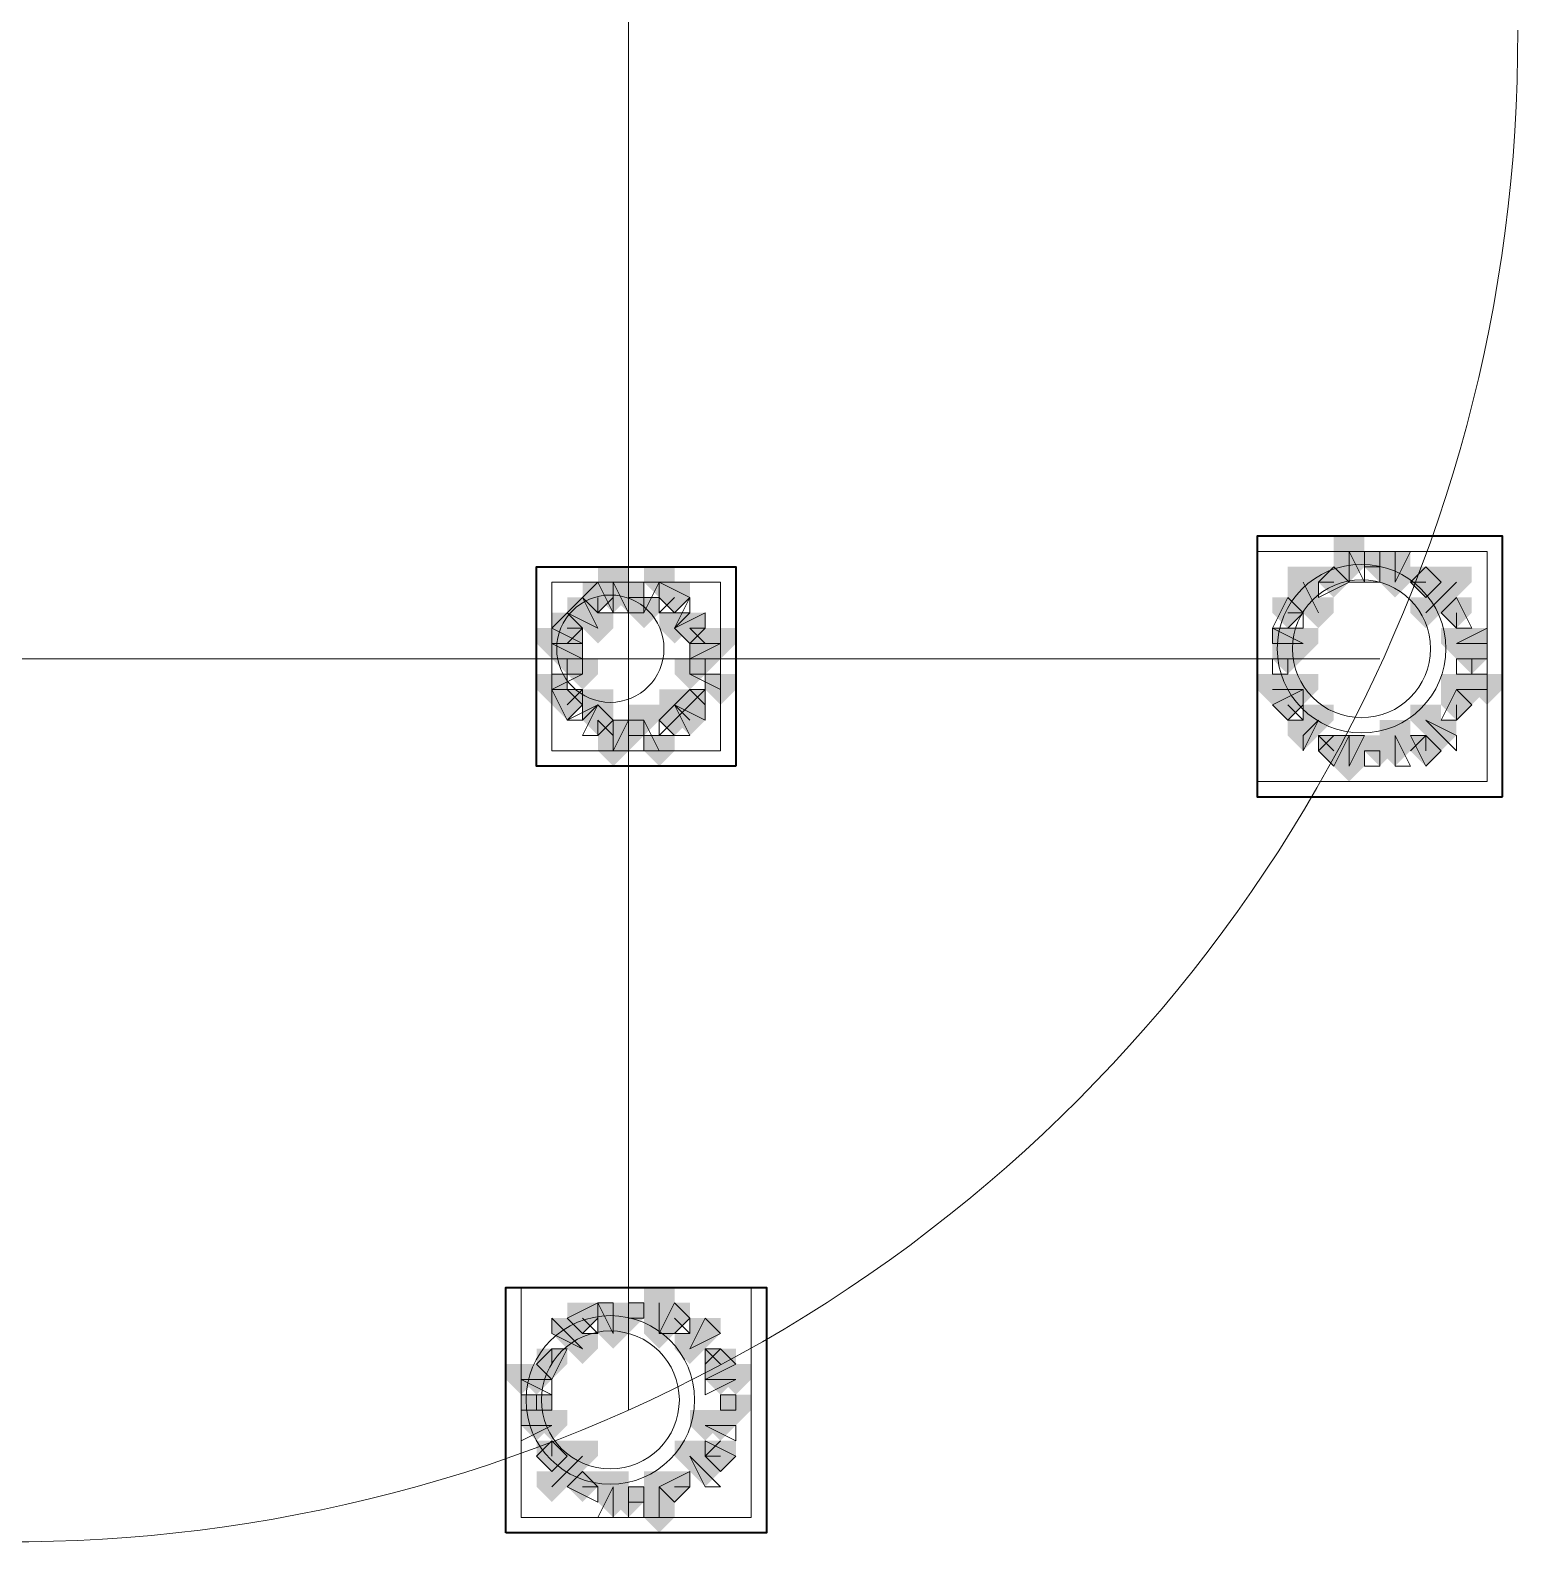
# Model space of a CAD drawing. Header units: millimetres. Extents: x 2315 to 4619, y 1334 to 1897.
# Drawn here: x 3584.13 to 3590.05, y 1548.68 to 1554.71 of the extents above; entities that cross this region are included whole.
import ezdxf

# ---------------------------------------------------------------- set-up
doc = ezdxf.new("R2010")
doc.units = ezdxf.units.MM
for name, color, linetype, true_color in [('PDF_10', 7, 'Continuous', 0x00b85c), ('PDF_AXIS', 7, 'Continuous', 0x00b85c), ('PDF_柱构件', 7, 'Continuous', 0x00b85c), ('PDF_转运站初步方案', 7, 'Continuous', 0x00b85c)]:
    doc.layers.add(name, color=color, linetype=linetype, true_color=true_color)
doc.layers.add('PDF_中心线层', color=1, linetype='Continuous')
doc.layers.add('PDF_粗实线层', color=7, linetype='Continuous')

msp = doc.modelspace()

# ---------------------------------------------------------------- hatches: boundary and pattern name
at = {"layer": 'PDF_10', "transparency": 33554559}
for points in [[(3589.5029, 1552.6298), (3589.4418, 1552.6298), (3589.4418, 1552.5687), (3589.5029, 1552.5076), (3589.5639, 1552.5687), (3589.5639, 1552.6298)], [(3589.5029, 1552.6298), (3589.4418, 1552.6298), (3589.4418, 1552.5687), (3589.5029, 1552.5076), (3589.5639, 1552.5687), (3589.5639, 1552.6298)], [(3589.3196, 1552.5687), (3589.2585, 1552.5687), (3589.2585, 1552.5076), (3589.3196, 1552.4466), (3589.3807, 1552.5076), (3589.3807, 1552.5687)], [(3589.3196, 1552.5687), (3589.2585, 1552.5687), (3589.2585, 1552.5076), (3589.3196, 1552.4466), (3589.3807, 1552.5076), (3589.3807, 1552.5687)], [(3589.6861, 1552.5687), (3589.625, 1552.5687), (3589.625, 1552.5076), (3589.6861, 1552.4466), (3589.7472, 1552.5076), (3589.7472, 1552.5687)], [(3589.6861, 1552.5687), (3589.625, 1552.5687), (3589.625, 1552.5076), (3589.6861, 1552.4466), (3589.7472, 1552.5076), (3589.7472, 1552.5687)], [(3589.6861, 1552.5687), (3589.625, 1552.5687), (3589.625, 1552.5076), (3589.6861, 1552.4466), (3589.7472, 1552.5076), (3589.7472, 1552.5687)], [(3586.3877, 1552.5076), (3586.3267, 1552.5076), (3586.3267, 1552.4466), (3586.3877, 1552.3855), (3586.4488, 1552.4466), (3586.4488, 1552.5076)], [(3586.3877, 1552.5076), (3586.3267, 1552.5076), (3586.3267, 1552.4466), (3586.3877, 1552.3855), (3586.4488, 1552.4466), (3586.4488, 1552.5076)], [(3586.5099, 1552.5076), (3586.4488, 1552.5076), (3586.4488, 1552.4466), (3586.5099, 1552.3855), (3586.571, 1552.4466), (3586.571, 1552.5076)], [(3586.5099, 1552.5076), (3586.4488, 1552.5076), (3586.4488, 1552.4466), (3586.5099, 1552.3855), (3586.571, 1552.4466), (3586.571, 1552.5076)], [(3586.6931, 1552.5076), (3586.6321, 1552.5076), (3586.6321, 1552.4466), (3586.6931, 1552.3855), (3586.7542, 1552.4466), (3586.7542, 1552.5076)], [(3586.6931, 1552.5076), (3586.6321, 1552.5076), (3586.6321, 1552.4466), (3586.6931, 1552.3855), (3586.7542, 1552.4466), (3586.7542, 1552.5076)], [(3589.1364, 1552.4466), (3589.0753, 1552.4466), (3589.0753, 1552.3855), (3589.1364, 1552.3244), (3589.1975, 1552.3855), (3589.1975, 1552.4466)], [(3589.1364, 1552.4466), (3589.0753, 1552.4466), (3589.0753, 1552.3855), (3589.1364, 1552.3244), (3589.1975, 1552.3855), (3589.1975, 1552.4466)], [(3589.8083, 1552.4466), (3589.7472, 1552.4466), (3589.7472, 1552.3855), (3589.8083, 1552.3244), (3589.8694, 1552.3855), (3589.8694, 1552.4466)], [(3589.8083, 1552.4466), (3589.7472, 1552.4466), (3589.7472, 1552.3855), (3589.8083, 1552.3244), (3589.8694, 1552.3855), (3589.8694, 1552.4466)], [(3589.8083, 1552.4466), (3589.7472, 1552.4466), (3589.7472, 1552.3855), (3589.8083, 1552.3244), (3589.8694, 1552.3855), (3589.8694, 1552.4466)], [(3586.2656, 1552.3855), (3586.2045, 1552.3855), (3586.2045, 1552.3244), (3586.2656, 1552.2633), (3586.3267, 1552.3244), (3586.3267, 1552.3855)], [(3586.2656, 1552.3855), (3586.2045, 1552.3855), (3586.2045, 1552.3244), (3586.2656, 1552.2633), (3586.3267, 1552.3244), (3586.3267, 1552.3855)], [(3586.7542, 1552.3855), (3586.6931, 1552.3855), (3586.6931, 1552.3244), (3586.7542, 1552.2633), (3586.8153, 1552.3244), (3586.8153, 1552.3855)], [(3586.7542, 1552.3855), (3586.6931, 1552.3855), (3586.6931, 1552.3244), (3586.7542, 1552.2633), (3586.8153, 1552.3244), (3586.8153, 1552.3855)], [(3586.2656, 1552.2633), (3586.2045, 1552.2633), (3586.2045, 1552.2022), (3586.2656, 1552.1412), (3586.3267, 1552.2022), (3586.3267, 1552.2633)], [(3586.2656, 1552.2633), (3586.2045, 1552.2633), (3586.2045, 1552.2022), (3586.2656, 1552.1412), (3586.3267, 1552.2022), (3586.3267, 1552.2633)], [(3586.8153, 1552.2633), (3586.7542, 1552.2633), (3586.7542, 1552.2022), (3586.8153, 1552.1412), (3586.8764, 1552.2022), (3586.8764, 1552.2633)], [(3586.8153, 1552.2633), (3586.7542, 1552.2633), (3586.7542, 1552.2022), (3586.8153, 1552.1412), (3586.8764, 1552.2022), (3586.8764, 1552.2633)], [(3589.1364, 1552.2633), (3589.0753, 1552.2633), (3589.0753, 1552.2022), (3589.1364, 1552.1412), (3589.1975, 1552.2022), (3589.1975, 1552.2633)], [(3589.1364, 1552.2633), (3589.0753, 1552.2633), (3589.0753, 1552.2022), (3589.1364, 1552.1412), (3589.1975, 1552.2022), (3589.1975, 1552.2633)], [(3589.8694, 1552.2633), (3589.8083, 1552.2633), (3589.8083, 1552.2022), (3589.8694, 1552.1412), (3589.9304, 1552.2022), (3589.9304, 1552.2633)], [(3589.8694, 1552.2633), (3589.8083, 1552.2633), (3589.8083, 1552.2022), (3589.8694, 1552.1412), (3589.9304, 1552.2022), (3589.9304, 1552.2633)], [(3586.2656, 1552.0801), (3586.2045, 1552.0801), (3586.2045, 1552.019), (3586.2656, 1551.9579), (3586.3267, 1552.019), (3586.3267, 1552.0801)], [(3586.2656, 1552.0801), (3586.2045, 1552.0801), (3586.2045, 1552.019), (3586.2656, 1551.9579), (3586.3267, 1552.019), (3586.3267, 1552.0801)], [(3586.7542, 1552.0801), (3586.6931, 1552.0801), (3586.6931, 1552.019), (3586.7542, 1551.9579), (3586.8153, 1552.019), (3586.8153, 1552.0801)], [(3586.7542, 1552.0801), (3586.6931, 1552.0801), (3586.6931, 1552.019), (3586.7542, 1551.9579), (3586.8153, 1552.019), (3586.8153, 1552.0801)], [(3589.1364, 1552.0801), (3589.0753, 1552.0801), (3589.0753, 1552.019), (3589.1364, 1551.9579), (3589.1975, 1552.019), (3589.1975, 1552.0801)], [(3589.1364, 1552.0801), (3589.0753, 1552.0801), (3589.0753, 1552.019), (3589.1364, 1551.9579), (3589.1975, 1552.019), (3589.1975, 1552.0801)], [(3589.8083, 1552.0801), (3589.7472, 1552.0801), (3589.7472, 1552.019), (3589.8083, 1551.9579), (3589.8694, 1552.019), (3589.8694, 1552.0801)], [(3589.8083, 1552.0801), (3589.7472, 1552.0801), (3589.7472, 1552.019), (3589.8083, 1551.9579), (3589.8694, 1552.019), (3589.8694, 1552.0801)], [(3586.3877, 1552.019), (3586.3267, 1552.019), (3586.3267, 1551.9579), (3586.3877, 1551.8968), (3586.4488, 1551.9579), (3586.4488, 1552.019)], [(3586.3877, 1552.019), (3586.3267, 1552.019), (3586.3267, 1551.9579), (3586.3877, 1551.8968), (3586.4488, 1551.9579), (3586.4488, 1552.019)], [(3586.6931, 1552.019), (3586.6321, 1552.019), (3586.6321, 1551.9579), (3586.6931, 1551.8968), (3586.7542, 1551.9579), (3586.7542, 1552.019)], [(3586.6931, 1552.019), (3586.6321, 1552.019), (3586.6321, 1551.9579), (3586.6931, 1551.8968), (3586.7542, 1551.9579), (3586.7542, 1552.019)], [(3586.5099, 1551.9579), (3586.4488, 1551.9579), (3586.4488, 1551.8968), (3586.5099, 1551.8357), (3586.571, 1551.8968), (3586.571, 1551.9579)], [(3586.5099, 1551.9579), (3586.4488, 1551.9579), (3586.4488, 1551.8968), (3586.5099, 1551.8357), (3586.571, 1551.8968), (3586.571, 1551.9579)], [(3589.3196, 1551.8968), (3589.2585, 1551.8968), (3589.2585, 1551.8357), (3589.3196, 1551.7747), (3589.3807, 1551.8357), (3589.3807, 1551.8968)], [(3589.3196, 1551.8968), (3589.2585, 1551.8968), (3589.2585, 1551.8357), (3589.3196, 1551.7747), (3589.3807, 1551.8357), (3589.3807, 1551.8968)], [(3589.5029, 1551.8968), (3589.4418, 1551.8968), (3589.4418, 1551.8357), (3589.5029, 1551.7747), (3589.5639, 1551.8357), (3589.5639, 1551.8968)], [(3589.5029, 1551.8968), (3589.4418, 1551.8968), (3589.4418, 1551.8357), (3589.5029, 1551.7747), (3589.5639, 1551.8357), (3589.5639, 1551.8968)], [(3589.6861, 1551.8968), (3589.625, 1551.8968), (3589.625, 1551.8357), (3589.6861, 1551.7747), (3589.7472, 1551.8357), (3589.7472, 1551.8968)], [(3589.6861, 1551.8968), (3589.625, 1551.8968), (3589.625, 1551.8357), (3589.6861, 1551.7747), (3589.7472, 1551.8357), (3589.7472, 1551.8968)], [(3586.3267, 1549.6368), (3586.2656, 1549.6368), (3586.2656, 1549.5757), (3586.3267, 1549.5147), (3586.3877, 1549.5757), (3586.3877, 1549.6368)], [(3586.3267, 1549.6368), (3586.2656, 1549.6368), (3586.2656, 1549.5757), (3586.3267, 1549.5147), (3586.3877, 1549.5757), (3586.3877, 1549.6368)], [(3586.5099, 1549.6368), (3586.4488, 1549.6368), (3586.4488, 1549.5757), (3586.5099, 1549.5147), (3586.571, 1549.5757), (3586.571, 1549.6368)], [(3586.5099, 1549.6368), (3586.4488, 1549.6368), (3586.4488, 1549.5757), (3586.5099, 1549.5147), (3586.571, 1549.5757), (3586.571, 1549.6368)], [(3586.6931, 1549.6368), (3586.6321, 1549.6368), (3586.6321, 1549.5757), (3586.6931, 1549.5147), (3586.7542, 1549.5757), (3586.7542, 1549.6368)], [(3586.6931, 1549.6368), (3586.6321, 1549.6368), (3586.6321, 1549.5757), (3586.6931, 1549.5147), (3586.7542, 1549.5757), (3586.7542, 1549.6368)], [(3586.2045, 1549.4536), (3586.1434, 1549.4536), (3586.1434, 1549.3925), (3586.2045, 1549.3314), (3586.2656, 1549.3925), (3586.2656, 1549.4536)], [(3586.2045, 1549.4536), (3586.1434, 1549.4536), (3586.1434, 1549.3925), (3586.2045, 1549.3314), (3586.2656, 1549.3925), (3586.2656, 1549.4536)], [(3586.8764, 1549.4536), (3586.8153, 1549.4536), (3586.8153, 1549.3925), (3586.8764, 1549.3314), (3586.9375, 1549.3925), (3586.9375, 1549.4536)], [(3586.8764, 1549.4536), (3586.8153, 1549.4536), (3586.8153, 1549.3925), (3586.8764, 1549.3314), (3586.9375, 1549.3925), (3586.9375, 1549.4536)], [(3586.1434, 1549.2703), (3586.0823, 1549.2703), (3586.0823, 1549.2093), (3586.1434, 1549.1482), (3586.2045, 1549.2093), (3586.2045, 1549.2703)], [(3586.1434, 1549.2703), (3586.0823, 1549.2703), (3586.0823, 1549.2093), (3586.1434, 1549.1482), (3586.2045, 1549.2093), (3586.2045, 1549.2703)], [(3586.9375, 1549.2703), (3586.8764, 1549.2703), (3586.8764, 1549.2093), (3586.9375, 1549.1482), (3586.9985, 1549.2093), (3586.9985, 1549.2703)], [(3586.9375, 1549.2703), (3586.8764, 1549.2703), (3586.8764, 1549.2093), (3586.9375, 1549.1482), (3586.9985, 1549.2093), (3586.9985, 1549.2703)], [(3586.2045, 1549.0871), (3586.1434, 1549.0871), (3586.1434, 1549.026), (3586.2045, 1548.9649), (3586.2656, 1549.026), (3586.2656, 1549.0871)], [(3586.2045, 1549.0871), (3586.1434, 1549.0871), (3586.1434, 1549.026), (3586.2045, 1548.9649), (3586.2656, 1549.026), (3586.2656, 1549.0871)], [(3586.2045, 1549.0871), (3586.1434, 1549.0871), (3586.1434, 1549.026), (3586.2045, 1548.9649), (3586.2656, 1549.026), (3586.2656, 1549.0871)], [(3586.8764, 1549.0871), (3586.8153, 1549.0871), (3586.8153, 1549.026), (3586.8764, 1548.9649), (3586.9375, 1549.026), (3586.9375, 1549.0871)], [(3586.8764, 1549.0871), (3586.8153, 1549.0871), (3586.8153, 1549.026), (3586.8764, 1548.9649), (3586.9375, 1549.026), (3586.9375, 1549.0871)], [(3586.3267, 1548.9649), (3586.2656, 1548.9649), (3586.2656, 1548.9039), (3586.3267, 1548.8428), (3586.3877, 1548.9039), (3586.3877, 1548.9649)], [(3586.3267, 1548.9649), (3586.2656, 1548.9649), (3586.2656, 1548.9039), (3586.3267, 1548.8428), (3586.3877, 1548.9039), (3586.3877, 1548.9649)], [(3586.6931, 1548.9649), (3586.6321, 1548.9649), (3586.6321, 1548.9039), (3586.6931, 1548.8428), (3586.7542, 1548.9039), (3586.7542, 1548.9649)], [(3586.6931, 1548.9649), (3586.6321, 1548.9649), (3586.6321, 1548.9039), (3586.6931, 1548.8428), (3586.7542, 1548.9039), (3586.7542, 1548.9649)], [(3586.5099, 1548.9039), (3586.4488, 1548.9039), (3586.4488, 1548.8428), (3586.5099, 1548.7817), (3586.571, 1548.8428), (3586.571, 1548.9039)], [(3586.5099, 1548.9039), (3586.4488, 1548.9039), (3586.4488, 1548.8428), (3586.5099, 1548.7817), (3586.571, 1548.8428), (3586.571, 1548.9039)]]:
    msp.add_hatch(color=256, dxfattribs=at).paths.add_polyline_path(points)
at = {"layer": 'PDF_柱构件', "transparency": 33554559}
for points in [[(3589.3807, 1552.6909), (3589.3196, 1552.6909), (3589.3196, 1552.6298), (3589.3807, 1552.5687), (3589.4418, 1552.6298), (3589.4418, 1552.6909)], [(3589.3807, 1552.6298), (3589.3196, 1552.6298), (3589.3196, 1552.5687), (3589.3807, 1552.5076), (3589.4418, 1552.5687), (3589.4418, 1552.6298)], [(3589.5639, 1552.6298), (3589.5029, 1552.6298), (3589.5029, 1552.5687), (3589.5639, 1552.5076), (3589.625, 1552.5687), (3589.625, 1552.6298)], [(3586.4488, 1552.5687), (3586.3877, 1552.5687), (3586.3877, 1552.5076), (3586.4488, 1552.4466), (3586.5099, 1552.5076), (3586.5099, 1552.5687)], [(3586.6321, 1552.5687), (3586.571, 1552.5687), (3586.571, 1552.5076), (3586.6321, 1552.4466), (3586.6931, 1552.5076), (3586.6931, 1552.5687)], [(3589.1975, 1552.5687), (3589.1364, 1552.5687), (3589.1364, 1552.5076), (3589.1975, 1552.4466), (3589.2585, 1552.5076), (3589.2585, 1552.5687)], [(3589.5639, 1552.5687), (3589.5029, 1552.5687), (3589.5029, 1552.5076), (3589.5639, 1552.4466), (3589.625, 1552.5076), (3589.625, 1552.5687)], [(3589.8083, 1552.5687), (3589.7472, 1552.5687), (3589.7472, 1552.5076), (3589.8083, 1552.4466), (3589.8694, 1552.5076), (3589.8694, 1552.5687)], [(3586.4488, 1552.5076), (3586.3877, 1552.5076), (3586.3877, 1552.4466), (3586.4488, 1552.3855), (3586.5099, 1552.4466), (3586.5099, 1552.5076)], [(3589.1975, 1552.5076), (3589.1364, 1552.5076), (3589.1364, 1552.4466), (3589.1975, 1552.3855), (3589.2585, 1552.4466), (3589.2585, 1552.5076)], [(3589.7472, 1552.5076), (3589.6861, 1552.5076), (3589.6861, 1552.4466), (3589.7472, 1552.3855), (3589.8083, 1552.4466), (3589.8083, 1552.5076)], [(3586.3267, 1552.4466), (3586.2656, 1552.4466), (3586.2656, 1552.3855), (3586.3267, 1552.3244), (3586.3877, 1552.3855), (3586.3877, 1552.4466)], [(3586.571, 1552.4466), (3586.5099, 1552.4466), (3586.5099, 1552.3855), (3586.571, 1552.3244), (3586.6321, 1552.3855), (3586.6321, 1552.4466)], [(3589.2585, 1552.4466), (3589.1975, 1552.4466), (3589.1975, 1552.3855), (3589.2585, 1552.3244), (3589.3196, 1552.3855), (3589.3196, 1552.4466)], [(3589.6861, 1552.4466), (3589.625, 1552.4466), (3589.625, 1552.3855), (3589.6861, 1552.3244), (3589.7472, 1552.3855), (3589.7472, 1552.4466)], [(3586.3877, 1552.3855), (3586.3267, 1552.3855), (3586.3267, 1552.3244), (3586.3877, 1552.2633), (3586.4488, 1552.3244), (3586.4488, 1552.3855)], [(3586.6931, 1552.3855), (3586.6321, 1552.3855), (3586.6321, 1552.3244), (3586.6931, 1552.2633), (3586.7542, 1552.3244), (3586.7542, 1552.3855)], [(3586.2045, 1552.3244), (3586.1434, 1552.3244), (3586.1434, 1552.2633), (3586.2045, 1552.2022), (3586.2656, 1552.2633), (3586.2656, 1552.3244)], [(3586.2656, 1552.3244), (3586.2045, 1552.3244), (3586.2045, 1552.2633), (3586.2656, 1552.2022), (3586.3267, 1552.2633), (3586.3267, 1552.3244)], [(3586.8153, 1552.3244), (3586.7542, 1552.3244), (3586.7542, 1552.2633), (3586.8153, 1552.2022), (3586.8764, 1552.2633), (3586.8764, 1552.3244)], [(3586.8764, 1552.3244), (3586.8153, 1552.3244), (3586.8153, 1552.2633), (3586.8764, 1552.2022), (3586.9375, 1552.2633), (3586.9375, 1552.3244)], [(3589.1364, 1552.3244), (3589.0753, 1552.3244), (3589.0753, 1552.2633), (3589.1364, 1552.2022), (3589.1975, 1552.2633), (3589.1975, 1552.3244)], [(3589.1975, 1552.3244), (3589.1364, 1552.3244), (3589.1364, 1552.2633), (3589.1975, 1552.2022), (3589.2585, 1552.2633), (3589.2585, 1552.3244)], [(3589.8083, 1552.3244), (3589.7472, 1552.3244), (3589.7472, 1552.2633), (3589.8083, 1552.2022), (3589.8694, 1552.2633), (3589.8694, 1552.3244)], [(3589.8694, 1552.3244), (3589.8083, 1552.3244), (3589.8083, 1552.2633), (3589.8694, 1552.2022), (3589.9304, 1552.2633), (3589.9304, 1552.3244)], [(3586.3267, 1552.2022), (3586.2656, 1552.2022), (3586.2656, 1552.1412), (3586.3267, 1552.0801), (3586.3877, 1552.1412), (3586.3877, 1552.2022)], [(3586.7542, 1552.2022), (3586.6931, 1552.2022), (3586.6931, 1552.1412), (3586.7542, 1552.0801), (3586.8153, 1552.1412), (3586.8153, 1552.2022)], [(3586.2045, 1552.1412), (3586.1434, 1552.1412), (3586.1434, 1552.0801), (3586.2045, 1552.019), (3586.2656, 1552.0801), (3586.2656, 1552.1412)], [(3586.8764, 1552.1412), (3586.8153, 1552.1412), (3586.8153, 1552.0801), (3586.8764, 1552.019), (3586.9375, 1552.0801), (3586.9375, 1552.1412)], [(3589.0753, 1552.1412), (3589.0142, 1552.1412), (3589.0142, 1552.0801), (3589.0753, 1552.019), (3589.1364, 1552.0801), (3589.1364, 1552.1412)], [(3589.1364, 1552.1412), (3589.0753, 1552.1412), (3589.0753, 1552.0801), (3589.1364, 1552.019), (3589.1975, 1552.0801), (3589.1975, 1552.1412)], [(3589.1975, 1552.1412), (3589.1364, 1552.1412), (3589.1364, 1552.0801), (3589.1975, 1552.019), (3589.2585, 1552.0801), (3589.2585, 1552.1412)], [(3589.8083, 1552.1412), (3589.7472, 1552.1412), (3589.7472, 1552.0801), (3589.8083, 1552.019), (3589.8694, 1552.0801), (3589.8694, 1552.1412)], [(3589.8694, 1552.1412), (3589.8083, 1552.1412), (3589.8083, 1552.0801), (3589.8694, 1552.019), (3589.9304, 1552.0801), (3589.9304, 1552.1412)], [(3589.9304, 1552.1412), (3589.8694, 1552.1412), (3589.8694, 1552.0801), (3589.9304, 1552.019), (3589.9915, 1552.0801), (3589.9915, 1552.1412)], [(3586.3877, 1552.0801), (3586.3267, 1552.0801), (3586.3267, 1552.019), (3586.3877, 1551.9579), (3586.4488, 1552.019), (3586.4488, 1552.0801)], [(3586.6931, 1552.0801), (3586.6321, 1552.0801), (3586.6321, 1552.019), (3586.6931, 1551.9579), (3586.7542, 1552.019), (3586.7542, 1552.0801)], [(3586.571, 1552.019), (3586.5099, 1552.019), (3586.5099, 1551.9579), (3586.571, 1551.8968), (3586.6321, 1551.9579), (3586.6321, 1552.019)], [(3586.7542, 1552.019), (3586.6931, 1552.019), (3586.6931, 1551.9579), (3586.7542, 1551.8968), (3586.8153, 1551.9579), (3586.8153, 1552.019)], [(3589.2585, 1552.019), (3589.1975, 1552.019), (3589.1975, 1551.9579), (3589.2585, 1551.8968), (3589.3196, 1551.9579), (3589.3196, 1552.019)], [(3589.6861, 1552.019), (3589.625, 1552.019), (3589.625, 1551.9579), (3589.6861, 1551.8968), (3589.7472, 1551.9579), (3589.7472, 1552.019)], [(3586.4488, 1551.9579), (3586.3877, 1551.9579), (3586.3877, 1551.8968), (3586.4488, 1551.8357), (3586.5099, 1551.8968), (3586.5099, 1551.9579)], [(3589.1975, 1551.9579), (3589.1364, 1551.9579), (3589.1364, 1551.8968), (3589.1975, 1551.8357), (3589.2585, 1551.8968), (3589.2585, 1551.9579)], [(3589.5639, 1551.9579), (3589.5029, 1551.9579), (3589.5029, 1551.8968), (3589.5639, 1551.8357), (3589.625, 1551.8968), (3589.625, 1551.9579)], [(3589.7472, 1551.9579), (3589.6861, 1551.9579), (3589.6861, 1551.8968), (3589.7472, 1551.8357), (3589.8083, 1551.8968), (3589.8083, 1551.9579)], [(3586.4488, 1551.8968), (3586.3877, 1551.8968), (3586.3877, 1551.8357), (3586.4488, 1551.7747), (3586.5099, 1551.8357), (3586.5099, 1551.8968)], [(3586.6321, 1551.8968), (3586.571, 1551.8968), (3586.571, 1551.8357), (3586.6321, 1551.7747), (3586.6931, 1551.8357), (3586.6931, 1551.8968)], [(3589.3807, 1551.8968), (3589.3196, 1551.8968), (3589.3196, 1551.8357), (3589.3807, 1551.7747), (3589.4418, 1551.8357), (3589.4418, 1551.8968)], [(3589.5639, 1551.8968), (3589.5029, 1551.8968), (3589.5029, 1551.8357), (3589.5639, 1551.7747), (3589.625, 1551.8357), (3589.625, 1551.8968)], [(3589.3807, 1551.8357), (3589.3196, 1551.8357), (3589.3196, 1551.7747), (3589.3807, 1551.7136), (3589.4418, 1551.7747), (3589.4418, 1551.8357)], [(3586.6321, 1549.6979), (3586.571, 1549.6979), (3586.571, 1549.6368), (3586.6321, 1549.5757), (3586.6931, 1549.6368), (3586.6931, 1549.6979)], [(3586.4488, 1549.6368), (3586.3877, 1549.6368), (3586.3877, 1549.5757), (3586.4488, 1549.5147), (3586.5099, 1549.5757), (3586.5099, 1549.6368)], [(3586.6321, 1549.6368), (3586.571, 1549.6368), (3586.571, 1549.5757), (3586.6321, 1549.5147), (3586.6931, 1549.5757), (3586.6931, 1549.6368)], [(3586.2656, 1549.5757), (3586.2045, 1549.5757), (3586.2045, 1549.5147), (3586.2656, 1549.4536), (3586.3267, 1549.5147), (3586.3267, 1549.5757)], [(3586.4488, 1549.5757), (3586.3877, 1549.5757), (3586.3877, 1549.5147), (3586.4488, 1549.4536), (3586.5099, 1549.5147), (3586.5099, 1549.5757)], [(3586.6321, 1549.5757), (3586.571, 1549.5757), (3586.571, 1549.5147), (3586.6321, 1549.4536), (3586.6931, 1549.5147), (3586.6931, 1549.5757)], [(3586.8153, 1549.5757), (3586.7542, 1549.5757), (3586.7542, 1549.5147), (3586.8153, 1549.4536), (3586.8764, 1549.5147), (3586.8764, 1549.5757)], [(3586.3267, 1549.5147), (3586.2656, 1549.5147), (3586.2656, 1549.4536), (3586.3267, 1549.3925), (3586.3877, 1549.4536), (3586.3877, 1549.5147)], [(3586.7542, 1549.5147), (3586.6931, 1549.5147), (3586.6931, 1549.4536), (3586.7542, 1549.3925), (3586.8153, 1549.4536), (3586.8153, 1549.5147)], [(3586.0823, 1549.3925), (3586.0212, 1549.3925), (3586.0212, 1549.3314), (3586.0823, 1549.2703), (3586.1434, 1549.3314), (3586.1434, 1549.3925)], [(3586.1434, 1549.3925), (3586.0823, 1549.3925), (3586.0823, 1549.3314), (3586.1434, 1549.2703), (3586.2045, 1549.3314), (3586.2045, 1549.3925)], [(3586.8764, 1549.3925), (3586.8153, 1549.3925), (3586.8153, 1549.3314), (3586.8764, 1549.2703), (3586.9375, 1549.3314), (3586.9375, 1549.3925)], [(3586.9375, 1549.3925), (3586.8764, 1549.3925), (3586.8764, 1549.3314), (3586.9375, 1549.2703), (3586.9985, 1549.3314), (3586.9985, 1549.3925)], [(3586.1434, 1549.2093), (3586.0823, 1549.2093), (3586.0823, 1549.1482), (3586.1434, 1549.0871), (3586.2045, 1549.1482), (3586.2045, 1549.2093)], [(3586.2045, 1549.2093), (3586.1434, 1549.2093), (3586.1434, 1549.1482), (3586.2045, 1549.0871), (3586.2656, 1549.1482), (3586.2656, 1549.2093)], [(3586.8153, 1549.2093), (3586.7542, 1549.2093), (3586.7542, 1549.1482), (3586.8153, 1549.0871), (3586.8764, 1549.1482), (3586.8764, 1549.2093)], [(3586.8764, 1549.2093), (3586.8153, 1549.2093), (3586.8153, 1549.1482), (3586.8764, 1549.0871), (3586.9375, 1549.1482), (3586.9375, 1549.2093)], [(3586.3267, 1549.0871), (3586.2656, 1549.0871), (3586.2656, 1549.026), (3586.3267, 1548.9649), (3586.3877, 1549.026), (3586.3877, 1549.0871)], [(3586.7542, 1549.0871), (3586.6931, 1549.0871), (3586.6931, 1549.026), (3586.7542, 1548.9649), (3586.8153, 1549.026), (3586.8153, 1549.0871)], [(3586.2656, 1549.026), (3586.2045, 1549.026), (3586.2045, 1548.9649), (3586.2656, 1548.9039), (3586.3267, 1548.9649), (3586.3267, 1549.026)], [(3586.8153, 1549.026), (3586.7542, 1549.026), (3586.7542, 1548.9649), (3586.8153, 1548.9039), (3586.8764, 1548.9649), (3586.8764, 1549.026)], [(3586.2045, 1548.9649), (3586.1434, 1548.9649), (3586.1434, 1548.9039), (3586.2045, 1548.8428), (3586.2656, 1548.9039), (3586.2656, 1548.9649)], [(3586.4488, 1548.9649), (3586.3877, 1548.9649), (3586.3877, 1548.9039), (3586.4488, 1548.8428), (3586.5099, 1548.9039), (3586.5099, 1548.9649)], [(3586.6321, 1548.9649), (3586.571, 1548.9649), (3586.571, 1548.9039), (3586.6321, 1548.8428), (3586.6931, 1548.9039), (3586.6931, 1548.9649)], [(3586.4488, 1548.9039), (3586.3877, 1548.9039), (3586.3877, 1548.8428), (3586.4488, 1548.7817), (3586.5099, 1548.8428), (3586.5099, 1548.9039)], [(3586.6321, 1548.9039), (3586.571, 1548.9039), (3586.571, 1548.8428), (3586.6321, 1548.7817), (3586.6931, 1548.8428), (3586.6931, 1548.9039)], [(3586.6321, 1548.8428), (3586.571, 1548.8428), (3586.571, 1548.7817), (3586.6321, 1548.7206), (3586.6931, 1548.7817), (3586.6931, 1548.8428)]]:
    msp.add_hatch(color=256, dxfattribs=at).paths.add_polyline_path(points)
at = {"layer": 'PDF_转运站初步方案', "transparency": 33554559}
for points in [[(3589.5029, 1552.6298), (3589.4418, 1552.6298), (3589.4418, 1552.5687), (3589.5029, 1552.5076), (3589.5639, 1552.5687), (3589.5639, 1552.6298)], [(3589.5029, 1552.6298), (3589.4418, 1552.6298), (3589.4418, 1552.5687), (3589.5029, 1552.5076), (3589.5639, 1552.5687), (3589.5639, 1552.6298)], [(3589.3196, 1552.5687), (3589.2585, 1552.5687), (3589.2585, 1552.5076), (3589.3196, 1552.4466), (3589.3807, 1552.5076), (3589.3807, 1552.5687)], [(3589.3196, 1552.5687), (3589.2585, 1552.5687), (3589.2585, 1552.5076), (3589.3196, 1552.4466), (3589.3807, 1552.5076), (3589.3807, 1552.5687)], [(3589.6861, 1552.5687), (3589.625, 1552.5687), (3589.625, 1552.5076), (3589.6861, 1552.4466), (3589.7472, 1552.5076), (3589.7472, 1552.5687)], [(3589.6861, 1552.5687), (3589.625, 1552.5687), (3589.625, 1552.5076), (3589.6861, 1552.4466), (3589.7472, 1552.5076), (3589.7472, 1552.5687)], [(3586.3877, 1552.5076), (3586.3267, 1552.5076), (3586.3267, 1552.4466), (3586.3877, 1552.3855), (3586.4488, 1552.4466), (3586.4488, 1552.5076)], [(3586.3877, 1552.5076), (3586.3267, 1552.5076), (3586.3267, 1552.4466), (3586.3877, 1552.3855), (3586.4488, 1552.4466), (3586.4488, 1552.5076)], [(3586.5099, 1552.5076), (3586.4488, 1552.5076), (3586.4488, 1552.4466), (3586.5099, 1552.3855), (3586.571, 1552.4466), (3586.571, 1552.5076)], [(3586.5099, 1552.5076), (3586.4488, 1552.5076), (3586.4488, 1552.4466), (3586.5099, 1552.3855), (3586.571, 1552.4466), (3586.571, 1552.5076)], [(3586.6931, 1552.5076), (3586.6321, 1552.5076), (3586.6321, 1552.4466), (3586.6931, 1552.3855), (3586.7542, 1552.4466), (3586.7542, 1552.5076)], [(3586.6931, 1552.5076), (3586.6321, 1552.5076), (3586.6321, 1552.4466), (3586.6931, 1552.3855), (3586.7542, 1552.4466), (3586.7542, 1552.5076)], [(3589.1364, 1552.4466), (3589.0753, 1552.4466), (3589.0753, 1552.3855), (3589.1364, 1552.3244), (3589.1975, 1552.3855), (3589.1975, 1552.4466)], [(3589.1364, 1552.4466), (3589.0753, 1552.4466), (3589.0753, 1552.3855), (3589.1364, 1552.3244), (3589.1975, 1552.3855), (3589.1975, 1552.4466)], [(3589.8083, 1552.4466), (3589.7472, 1552.4466), (3589.7472, 1552.3855), (3589.8083, 1552.3244), (3589.8694, 1552.3855), (3589.8694, 1552.4466)], [(3589.8083, 1552.4466), (3589.7472, 1552.4466), (3589.7472, 1552.3855), (3589.8083, 1552.3244), (3589.8694, 1552.3855), (3589.8694, 1552.4466)], [(3586.2656, 1552.3855), (3586.2045, 1552.3855), (3586.2045, 1552.3244), (3586.2656, 1552.2633), (3586.3267, 1552.3244), (3586.3267, 1552.3855)], [(3586.2656, 1552.3855), (3586.2045, 1552.3855), (3586.2045, 1552.3244), (3586.2656, 1552.2633), (3586.3267, 1552.3244), (3586.3267, 1552.3855)], [(3586.7542, 1552.3855), (3586.6931, 1552.3855), (3586.6931, 1552.3244), (3586.7542, 1552.2633), (3586.8153, 1552.3244), (3586.8153, 1552.3855)], [(3586.7542, 1552.3855), (3586.6931, 1552.3855), (3586.6931, 1552.3244), (3586.7542, 1552.2633), (3586.8153, 1552.3244), (3586.8153, 1552.3855)], [(3586.2656, 1552.2633), (3586.2045, 1552.2633), (3586.2045, 1552.2022), (3586.2656, 1552.1412), (3586.3267, 1552.2022), (3586.3267, 1552.2633)], [(3586.2656, 1552.2633), (3586.2045, 1552.2633), (3586.2045, 1552.2022), (3586.2656, 1552.1412), (3586.3267, 1552.2022), (3586.3267, 1552.2633)], [(3586.8153, 1552.2633), (3586.7542, 1552.2633), (3586.7542, 1552.2022), (3586.8153, 1552.1412), (3586.8764, 1552.2022), (3586.8764, 1552.2633)], [(3586.8153, 1552.2633), (3586.7542, 1552.2633), (3586.7542, 1552.2022), (3586.8153, 1552.1412), (3586.8764, 1552.2022), (3586.8764, 1552.2633)], [(3589.1364, 1552.2633), (3589.0753, 1552.2633), (3589.0753, 1552.2022), (3589.1364, 1552.1412), (3589.1975, 1552.2022), (3589.1975, 1552.2633)], [(3589.1364, 1552.2633), (3589.0753, 1552.2633), (3589.0753, 1552.2022), (3589.1364, 1552.1412), (3589.1975, 1552.2022), (3589.1975, 1552.2633)], [(3589.8694, 1552.2633), (3589.8083, 1552.2633), (3589.8083, 1552.2022), (3589.8694, 1552.1412), (3589.9304, 1552.2022), (3589.9304, 1552.2633)], [(3589.8694, 1552.2633), (3589.8083, 1552.2633), (3589.8083, 1552.2022), (3589.8694, 1552.1412), (3589.9304, 1552.2022), (3589.9304, 1552.2633)], [(3586.2656, 1552.0801), (3586.2045, 1552.0801), (3586.2045, 1552.019), (3586.2656, 1551.9579), (3586.3267, 1552.019), (3586.3267, 1552.0801)], [(3586.2656, 1552.0801), (3586.2045, 1552.0801), (3586.2045, 1552.019), (3586.2656, 1551.9579), (3586.3267, 1552.019), (3586.3267, 1552.0801)], [(3586.7542, 1552.0801), (3586.6931, 1552.0801), (3586.6931, 1552.019), (3586.7542, 1551.9579), (3586.8153, 1552.019), (3586.8153, 1552.0801)], [(3586.7542, 1552.0801), (3586.6931, 1552.0801), (3586.6931, 1552.019), (3586.7542, 1551.9579), (3586.8153, 1552.019), (3586.8153, 1552.0801)], [(3589.1364, 1552.0801), (3589.0753, 1552.0801), (3589.0753, 1552.019), (3589.1364, 1551.9579), (3589.1975, 1552.019), (3589.1975, 1552.0801)], [(3589.1364, 1552.0801), (3589.0753, 1552.0801), (3589.0753, 1552.019), (3589.1364, 1551.9579), (3589.1975, 1552.019), (3589.1975, 1552.0801)], [(3589.8083, 1552.0801), (3589.7472, 1552.0801), (3589.7472, 1552.019), (3589.8083, 1551.9579), (3589.8694, 1552.019), (3589.8694, 1552.0801)], [(3589.8083, 1552.0801), (3589.7472, 1552.0801), (3589.7472, 1552.019), (3589.8083, 1551.9579), (3589.8694, 1552.019), (3589.8694, 1552.0801)], [(3586.3877, 1552.019), (3586.3267, 1552.019), (3586.3267, 1551.9579), (3586.3877, 1551.8968), (3586.4488, 1551.9579), (3586.4488, 1552.019)], [(3586.3877, 1552.019), (3586.3267, 1552.019), (3586.3267, 1551.9579), (3586.3877, 1551.8968), (3586.4488, 1551.9579), (3586.4488, 1552.019)], [(3586.6931, 1552.019), (3586.6321, 1552.019), (3586.6321, 1551.9579), (3586.6931, 1551.8968), (3586.7542, 1551.9579), (3586.7542, 1552.019)], [(3586.6931, 1552.019), (3586.6321, 1552.019), (3586.6321, 1551.9579), (3586.6931, 1551.8968), (3586.7542, 1551.9579), (3586.7542, 1552.019)], [(3586.5099, 1551.9579), (3586.4488, 1551.9579), (3586.4488, 1551.8968), (3586.5099, 1551.8357), (3586.571, 1551.8968), (3586.571, 1551.9579)], [(3586.5099, 1551.9579), (3586.4488, 1551.9579), (3586.4488, 1551.8968), (3586.5099, 1551.8357), (3586.571, 1551.8968), (3586.571, 1551.9579)], [(3589.3196, 1551.8968), (3589.2585, 1551.8968), (3589.2585, 1551.8357), (3589.3196, 1551.7747), (3589.3807, 1551.8357), (3589.3807, 1551.8968)], [(3589.3196, 1551.8968), (3589.2585, 1551.8968), (3589.2585, 1551.8357), (3589.3196, 1551.7747), (3589.3807, 1551.8357), (3589.3807, 1551.8968)], [(3589.5029, 1551.8968), (3589.4418, 1551.8968), (3589.4418, 1551.8357), (3589.5029, 1551.7747), (3589.5639, 1551.8357), (3589.5639, 1551.8968)], [(3589.5029, 1551.8968), (3589.4418, 1551.8968), (3589.4418, 1551.8357), (3589.5029, 1551.7747), (3589.5639, 1551.8357), (3589.5639, 1551.8968)], [(3589.6861, 1551.8968), (3589.625, 1551.8968), (3589.625, 1551.8357), (3589.6861, 1551.7747), (3589.7472, 1551.8357), (3589.7472, 1551.8968)], [(3589.6861, 1551.8968), (3589.625, 1551.8968), (3589.625, 1551.8357), (3589.6861, 1551.7747), (3589.7472, 1551.8357), (3589.7472, 1551.8968)], [(3586.3267, 1549.6368), (3586.2656, 1549.6368), (3586.2656, 1549.5757), (3586.3267, 1549.5147), (3586.3877, 1549.5757), (3586.3877, 1549.6368)], [(3586.3267, 1549.6368), (3586.2656, 1549.6368), (3586.2656, 1549.5757), (3586.3267, 1549.5147), (3586.3877, 1549.5757), (3586.3877, 1549.6368)], [(3586.5099, 1549.6368), (3586.4488, 1549.6368), (3586.4488, 1549.5757), (3586.5099, 1549.5147), (3586.571, 1549.5757), (3586.571, 1549.6368)], [(3586.5099, 1549.6368), (3586.4488, 1549.6368), (3586.4488, 1549.5757), (3586.5099, 1549.5147), (3586.571, 1549.5757), (3586.571, 1549.6368)], [(3586.6931, 1549.6368), (3586.6321, 1549.6368), (3586.6321, 1549.5757), (3586.6931, 1549.5147), (3586.7542, 1549.5757), (3586.7542, 1549.6368)], [(3586.6931, 1549.6368), (3586.6321, 1549.6368), (3586.6321, 1549.5757), (3586.6931, 1549.5147), (3586.7542, 1549.5757), (3586.7542, 1549.6368)], [(3586.2045, 1549.4536), (3586.1434, 1549.4536), (3586.1434, 1549.3925), (3586.2045, 1549.3314), (3586.2656, 1549.3925), (3586.2656, 1549.4536)], [(3586.2045, 1549.4536), (3586.1434, 1549.4536), (3586.1434, 1549.3925), (3586.2045, 1549.3314), (3586.2656, 1549.3925), (3586.2656, 1549.4536)], [(3586.8764, 1549.4536), (3586.8153, 1549.4536), (3586.8153, 1549.3925), (3586.8764, 1549.3314), (3586.9375, 1549.3925), (3586.9375, 1549.4536)], [(3586.8764, 1549.4536), (3586.8153, 1549.4536), (3586.8153, 1549.3925), (3586.8764, 1549.3314), (3586.9375, 1549.3925), (3586.9375, 1549.4536)], [(3586.1434, 1549.2703), (3586.0823, 1549.2703), (3586.0823, 1549.2093), (3586.1434, 1549.1482), (3586.2045, 1549.2093), (3586.2045, 1549.2703)], [(3586.1434, 1549.2703), (3586.0823, 1549.2703), (3586.0823, 1549.2093), (3586.1434, 1549.1482), (3586.2045, 1549.2093), (3586.2045, 1549.2703)], [(3586.9375, 1549.2703), (3586.8764, 1549.2703), (3586.8764, 1549.2093), (3586.9375, 1549.1482), (3586.9985, 1549.2093), (3586.9985, 1549.2703)], [(3586.9375, 1549.2703), (3586.8764, 1549.2703), (3586.8764, 1549.2093), (3586.9375, 1549.1482), (3586.9985, 1549.2093), (3586.9985, 1549.2703)], [(3586.2045, 1549.0871), (3586.1434, 1549.0871), (3586.1434, 1549.026), (3586.2045, 1548.9649), (3586.2656, 1549.026), (3586.2656, 1549.0871)], [(3586.2045, 1549.0871), (3586.1434, 1549.0871), (3586.1434, 1549.026), (3586.2045, 1548.9649), (3586.2656, 1549.026), (3586.2656, 1549.0871)], [(3586.8764, 1549.0871), (3586.8153, 1549.0871), (3586.8153, 1549.026), (3586.8764, 1548.9649), (3586.9375, 1549.026), (3586.9375, 1549.0871)], [(3586.8764, 1549.0871), (3586.8153, 1549.0871), (3586.8153, 1549.026), (3586.8764, 1548.9649), (3586.9375, 1549.026), (3586.9375, 1549.0871)], [(3586.3267, 1548.9649), (3586.2656, 1548.9649), (3586.2656, 1548.9039), (3586.3267, 1548.8428), (3586.3877, 1548.9039), (3586.3877, 1548.9649)], [(3586.3267, 1548.9649), (3586.2656, 1548.9649), (3586.2656, 1548.9039), (3586.3267, 1548.8428), (3586.3877, 1548.9039), (3586.3877, 1548.9649)], [(3586.6931, 1548.9649), (3586.6321, 1548.9649), (3586.6321, 1548.9039), (3586.6931, 1548.8428), (3586.7542, 1548.9039), (3586.7542, 1548.9649)], [(3586.6931, 1548.9649), (3586.6321, 1548.9649), (3586.6321, 1548.9039), (3586.6931, 1548.8428), (3586.7542, 1548.9039), (3586.7542, 1548.9649)], [(3586.5099, 1548.9039), (3586.4488, 1548.9039), (3586.4488, 1548.8428), (3586.5099, 1548.7817), (3586.571, 1548.8428), (3586.571, 1548.9039)], [(3586.5099, 1548.9039), (3586.4488, 1548.9039), (3586.4488, 1548.8428), (3586.5099, 1548.7817), (3586.571, 1548.8428), (3586.571, 1548.9039)]]:
    msp.add_hatch(color=256, dxfattribs=at).paths.add_polyline_path(points)

# ---------------------------------------------------------------- linework, layer by layer
at = {"layer": 'PDF_10', "lineweight": 18}
for points in [[(3589.4418, 1552.5687), (3589.5029, 1552.5687), (3589.5029, 1552.5076)], [(3586.5099, 1552.5076), (3586.5099, 1552.4466), (3586.571, 1552.4466)], [(3589.2585, 1552.5076), (3589.3196, 1552.5076), (3589.2585, 1552.5076)], [(3589.625, 1552.5076), (3589.6861, 1552.5076)], [(3586.3877, 1552.4466), (3586.3877, 1552.3855), (3586.4488, 1552.4466)], [(3586.6321, 1552.4466), (3586.6931, 1552.3855)], [(3586.6321, 1552.3855), (3586.6931, 1552.4466)], [(3589.1364, 1552.3244), (3589.1975, 1552.3855), (3589.1364, 1552.3855)], [(3589.8083, 1552.3855), (3589.8083, 1552.3244)], [(3586.2656, 1552.2633), (3586.3267, 1552.3244), (3586.2656, 1552.3244)], [(3586.8153, 1552.3244), (3586.7542, 1552.3244), (3586.8153, 1552.2633)], [(3586.2656, 1552.1412), (3586.2656, 1552.2022), (3586.2045, 1552.2022)], [(3586.7542, 1552.2022), (3586.8153, 1552.2022), (3586.8153, 1552.1412)], [(3589.1364, 1552.1412), (3589.1364, 1552.2022), (3589.0753, 1552.2022)], [(3589.8083, 1552.2022), (3589.8694, 1552.2022), (3589.8694, 1552.1412)], [(3586.3267, 1552.019), (3586.2656, 1552.0801)], [(3586.3267, 1552.0801), (3586.2656, 1552.019)], [(3586.8153, 1552.0801), (3586.7542, 1552.019)], [(3586.7542, 1552.0801), (3586.8153, 1552.019)], [(3589.1975, 1551.9579), (3589.1364, 1552.019)], [(3589.1975, 1552.019), (3589.1364, 1551.9579)], [(3589.8083, 1551.9579), (3589.8083, 1552.019), (3589.8083, 1551.9579)], [(3586.4488, 1551.8968), (3586.3877, 1551.9579), (3586.3877, 1551.8968)], [(3586.571, 1551.8968), (3586.5099, 1551.8968), (3586.5099, 1551.9579)], [(3586.6931, 1551.9579), (3586.6321, 1551.8968)], [(3586.6321, 1551.9579), (3586.6931, 1551.8968)], [(3589.3196, 1551.8357), (3589.2585, 1551.8968)], [(3589.3196, 1551.8968), (3589.2585, 1551.8357)], [(3589.6861, 1551.8357), (3589.6861, 1551.8968), (3589.625, 1551.8357)], [(3589.5029, 1551.7747), (3589.5029, 1551.8357), (3589.4418, 1551.8357)], [(3586.571, 1549.5757), (3586.5099, 1549.5757), (3586.5099, 1549.6368)], [(3586.3877, 1549.5757), (3586.3267, 1549.5147)], [(3586.3877, 1549.5147), (3586.3267, 1549.5757)], [(3586.7542, 1549.5147), (3586.6931, 1549.5757)], [(3586.6931, 1549.5147), (3586.7542, 1549.5757)], [(3586.2045, 1549.4536), (3586.2045, 1549.3925), (3586.2045, 1549.4536)], [(3586.8764, 1549.3925), (3586.8153, 1549.4536)], [(3586.8153, 1549.3925), (3586.8764, 1549.4536)], [(3586.1434, 1549.2703), (3586.1434, 1549.2093), (3586.2045, 1549.2093)], [(3586.8764, 1549.2093), (3586.9375, 1549.2093), (3586.9375, 1549.2703)], [(3586.2045, 1549.0871), (3586.2045, 1549.026)], [(3586.8764, 1549.026), (3586.8153, 1549.026), (3586.8764, 1549.0871)], [(3586.3267, 1548.9039), (3586.3877, 1548.9039), (3586.3267, 1548.9039)], [(3586.5099, 1548.9039), (3586.5099, 1548.8428), (3586.571, 1548.8428)], [(3586.7542, 1548.9039), (3586.6931, 1548.9039), (3586.7542, 1548.9039)]]:
    msp.add_lwpolyline(points, dxfattribs=at)
at = {"layer": 'PDF_AXIS', "lineweight": 18}
for points in [[(3589.9304, 1551.7136), (3589.9304, 1552.6298), (3589.0142, 1552.6298), (3589.0142, 1551.7136)], [(3586.8764, 1551.8357), (3586.8764, 1552.5076), (3586.2045, 1552.5076), (3586.2045, 1551.8357)], [(3586.0823, 1548.7817), (3586.0823, 1549.6979), (3586.9985, 1549.6979), (3586.9985, 1548.7817)]]:
    msp.add_lwpolyline(points, close=True, dxfattribs=at)
at = {"layer": 'PDF_中心线层', "color": 112, "lineweight": 18, "true_color": 0x00b85c}
for points in [[(3586.5099, 1549.2093), (3586.5099, 1560.1428)], [(3578.5693, 1552.2022), (3589.5029, 1552.2022)]]:
    msp.add_lwpolyline(points, dxfattribs=at)
msp.add_arc((3584.0567, 1554.6804), 5.9959, 239.4895, 0.2501, dxfattribs=at)
at = {"layer": 'PDF_柱构件', "lineweight": 18}
for points in [[(3589.3807, 1552.6298), (3589.3807, 1552.5076), (3589.4418, 1552.5076)], [(3589.4418, 1552.5076), (3589.5029, 1552.5076), (3589.5029, 1552.6298), (3589.4418, 1552.6298)], [(3589.5639, 1552.6298), (3589.5639, 1552.5076), (3589.625, 1552.6298)], [(3589.2585, 1552.4466), (3589.3807, 1552.5076), (3589.3196, 1552.5687), (3589.2585, 1552.5076)], [(3589.625, 1552.5076), (3589.6861, 1552.4466), (3589.7472, 1552.5076), (3589.6861, 1552.5687)], [(3586.3877, 1552.3855), (3586.4488, 1552.3855), (3586.3877, 1552.5076), (3586.3267, 1552.4466)], [(3586.4488, 1552.5076), (3586.4488, 1552.3855), (3586.5099, 1552.3855)], [(3586.5099, 1552.3855), (3586.571, 1552.3855), (3586.571, 1552.5076), (3586.5099, 1552.5076)], [(3586.6321, 1552.5076), (3586.571, 1552.3855)], [(3586.6321, 1552.3855), (3586.6931, 1552.3855), (3586.7542, 1552.4466), (3586.6321, 1552.5076)], [(3589.1975, 1552.5076), (3589.2585, 1552.3855)], [(3589.8083, 1552.5076), (3589.6861, 1552.3855)], [(3586.2656, 1552.3855), (3586.3877, 1552.3244), (3586.3267, 1552.4466)], [(3586.7542, 1552.4466), (3586.6931, 1552.3244), (3586.7542, 1552.3855)], [(3589.1975, 1552.3244), (3589.1975, 1552.3855), (3589.1364, 1552.4466), (3589.0753, 1552.3244)], [(3589.7472, 1552.3855), (3589.8083, 1552.3244), (3589.8694, 1552.3244), (3589.8083, 1552.4466)], [(3586.3267, 1552.2633), (3586.3267, 1552.3244), (3586.2656, 1552.3855), (3586.2045, 1552.3244)], [(3586.6931, 1552.3244), (3586.7542, 1552.2633), (3586.8153, 1552.3244), (3586.8153, 1552.3855)], [(3589.0753, 1552.2633), (3589.1975, 1552.2633), (3589.0753, 1552.3244)], [(3589.9304, 1552.3244), (3589.8083, 1552.2633), (3589.9304, 1552.2633)], [(3586.2045, 1552.2633), (3586.3267, 1552.2022), (3586.3267, 1552.2633)], [(3586.8764, 1552.2633), (3586.7542, 1552.2633), (3586.7542, 1552.2022)], [(3586.3267, 1552.1412), (3586.3267, 1552.2022), (3586.2045, 1552.2022), (3586.2045, 1552.1412)], [(3586.7542, 1552.2022), (3586.7542, 1552.1412), (3586.8764, 1552.1412), (3586.8764, 1552.2022)], [(3589.1364, 1552.1412), (3589.1364, 1552.2022), (3589.0753, 1552.2022), (3589.0753, 1552.1412)], [(3589.8083, 1552.2022), (3589.8083, 1552.1412), (3589.9304, 1552.1412), (3589.9304, 1552.2022)], [(3586.2045, 1552.0801), (3586.3267, 1552.1412)], [(3586.8764, 1552.0801), (3586.7542, 1552.1412)], [(3586.3267, 1552.019), (3586.3267, 1552.0801), (3586.2045, 1552.0801), (3586.2656, 1551.9579)], [(3586.7542, 1552.0801), (3586.6931, 1552.019), (3586.8153, 1551.9579), (3586.8153, 1552.0801)], [(3589.0753, 1552.0801), (3589.1975, 1552.0801)], [(3589.1975, 1551.9579), (3589.1975, 1552.0801), (3589.0753, 1552.019), (3589.1364, 1551.9579)], [(3589.8083, 1552.0801), (3589.7472, 1551.9579), (3589.8083, 1551.9579), (3589.8694, 1552.019)], [(3589.9304, 1552.0801), (3589.8083, 1552.0801)], [(3586.4488, 1551.9579), (3586.3877, 1552.019), (3586.3267, 1551.8968), (3586.3877, 1551.8968)], [(3586.6931, 1552.019), (3586.6321, 1551.9579), (3586.6321, 1551.8968), (3586.7542, 1551.8968)], [(3586.7542, 1551.9579), (3586.6931, 1552.019)], [(3586.4488, 1551.8357), (3586.5099, 1551.9579), (3586.4488, 1551.9579)], [(3586.571, 1551.9579), (3586.5099, 1551.9579), (3586.5099, 1551.8357), (3586.571, 1551.8357)], [(3586.6321, 1551.8357), (3586.571, 1551.9579)], [(3589.1975, 1551.8357), (3589.2585, 1551.9579), (3589.1975, 1551.8968)], [(3589.8083, 1551.8968), (3589.6861, 1551.9579), (3589.8083, 1551.8357)], [(3589.3807, 1551.8968), (3589.2585, 1551.8968), (3589.2585, 1551.8357), (3589.3196, 1551.7747)], [(3589.3807, 1551.7747), (3589.4418, 1551.8968), (3589.3807, 1551.8968)], [(3589.625, 1551.7747), (3589.5639, 1551.8968), (3589.5639, 1551.7747)], [(3589.6861, 1551.8968), (3589.625, 1551.8968), (3589.6861, 1551.7747), (3589.7472, 1551.8357)], [(3589.5029, 1551.8357), (3589.4418, 1551.8357), (3589.4418, 1551.7747), (3589.5029, 1551.7747)], [(3586.3877, 1549.5147), (3586.3267, 1549.5147), (3586.2656, 1549.5757), (3586.3877, 1549.6368)], [(3586.4488, 1549.6368), (3586.4488, 1549.5147), (3586.3877, 1549.6368)], [(3586.571, 1549.5757), (3586.5099, 1549.5757), (3586.5099, 1549.6368), (3586.571, 1549.6368)], [(3586.6321, 1549.6368), (3586.6321, 1549.5147)], [(3586.7542, 1549.5147), (3586.6321, 1549.5147), (3586.6931, 1549.6368), (3586.7542, 1549.5757)], [(3586.2045, 1549.5757), (3586.3267, 1549.4536), (3586.2045, 1549.5147)], [(3586.8764, 1549.5147), (3586.7542, 1549.4536), (3586.8153, 1549.5757)], [(3586.2656, 1549.4536), (3586.2045, 1549.3314), (3586.1434, 1549.3925), (3586.2045, 1549.4536)], [(3586.8153, 1549.3314), (3586.8153, 1549.4536), (3586.8764, 1549.4536), (3586.9375, 1549.3925)], [(3586.0823, 1549.3314), (3586.2045, 1549.3314), (3586.2045, 1549.2703)], [(3586.9375, 1549.3314), (3586.8153, 1549.2703), (3586.8153, 1549.3314)], [(3586.2045, 1549.2703), (3586.2045, 1549.2093), (3586.0823, 1549.2093), (3586.0823, 1549.2703)], [(3586.8764, 1549.2093), (3586.8764, 1549.2703), (3586.9375, 1549.2703), (3586.9375, 1549.2093)], [(3586.0823, 1549.1482), (3586.2045, 1549.1482), (3586.0823, 1549.0871)], [(3586.9375, 1549.0871), (3586.8153, 1549.1482), (3586.9375, 1549.1482)], [(3586.2045, 1549.0871), (3586.2656, 1549.026), (3586.2045, 1548.9649), (3586.1434, 1549.026)], [(3586.8153, 1549.026), (3586.8153, 1549.0871), (3586.9375, 1549.026), (3586.8764, 1548.9649)], [(3586.2045, 1548.9039), (3586.3267, 1549.026)], [(3586.8153, 1548.9039), (3586.7542, 1549.026), (3586.8764, 1548.9039)], [(3586.3267, 1548.9649), (3586.3877, 1548.9039), (3586.3877, 1548.8428), (3586.2656, 1548.9039)], [(3586.6321, 1548.9039), (3586.7542, 1548.9649), (3586.7542, 1548.9039), (3586.6931, 1548.8428)], [(3586.3877, 1548.7817), (3586.4488, 1548.9039), (3586.4488, 1548.7817)], [(3586.5099, 1548.9039), (3586.571, 1548.9039), (3586.571, 1548.7817), (3586.5099, 1548.7817)], [(3586.6321, 1548.7817), (3586.6321, 1548.9039)]]:
    msp.add_lwpolyline(points, close=True, dxfattribs=at)
for points in [[(3586.571, 1552.4466), (3586.6321, 1552.4466)], [(3586.6931, 1552.3855), (3586.7542, 1552.3855)], [(3586.2656, 1552.0801), (3586.2656, 1552.1412)], [(3586.8153, 1552.1412), (3586.8153, 1552.0801)], [(3586.3267, 1551.9579), (3586.3877, 1552.019), (3586.2656, 1551.9579), (3586.3267, 1551.9579), (3586.3267, 1552.019)], [(3586.7542, 1552.019), (3586.6931, 1551.9579)], [(3586.6321, 1551.8968), (3586.571, 1551.8968)]]:
    msp.add_lwpolyline(points, dxfattribs=at)
at = {"layer": 'PDF_粗实线层', "color": 112, "lineweight": 35, "true_color": 0x00b85c}
for points in [[(3589.9915, 1551.6525), (3589.9915, 1552.6909), (3589.0142, 1552.6909), (3589.0142, 1551.6525)], [(3586.9375, 1551.7747), (3586.1434, 1551.7747), (3586.1434, 1552.5687), (3586.9375, 1552.5687)], [(3586.0212, 1548.7206), (3586.0212, 1549.6979), (3587.0596, 1549.6979), (3587.0596, 1548.7206)]]:
    msp.add_lwpolyline(points, close=True, dxfattribs=at)
at = {"layer": 'PDF_转运站初步方案', "lineweight": 18}
for centre, radius in [((3589.4302, 1552.2426), 0.3359), ((3589.4302, 1552.2426), 0.2749), ((3586.4372, 1552.2426), 0.2138), ((3586.4372, 1552.2426), 0.2138), ((3586.4372, 1549.2495), 0.3359), ((3586.4372, 1549.2495), 0.2749)]:
    msp.add_circle(centre, radius, dxfattribs=at)

doc.saveas('drawing.dxf')
